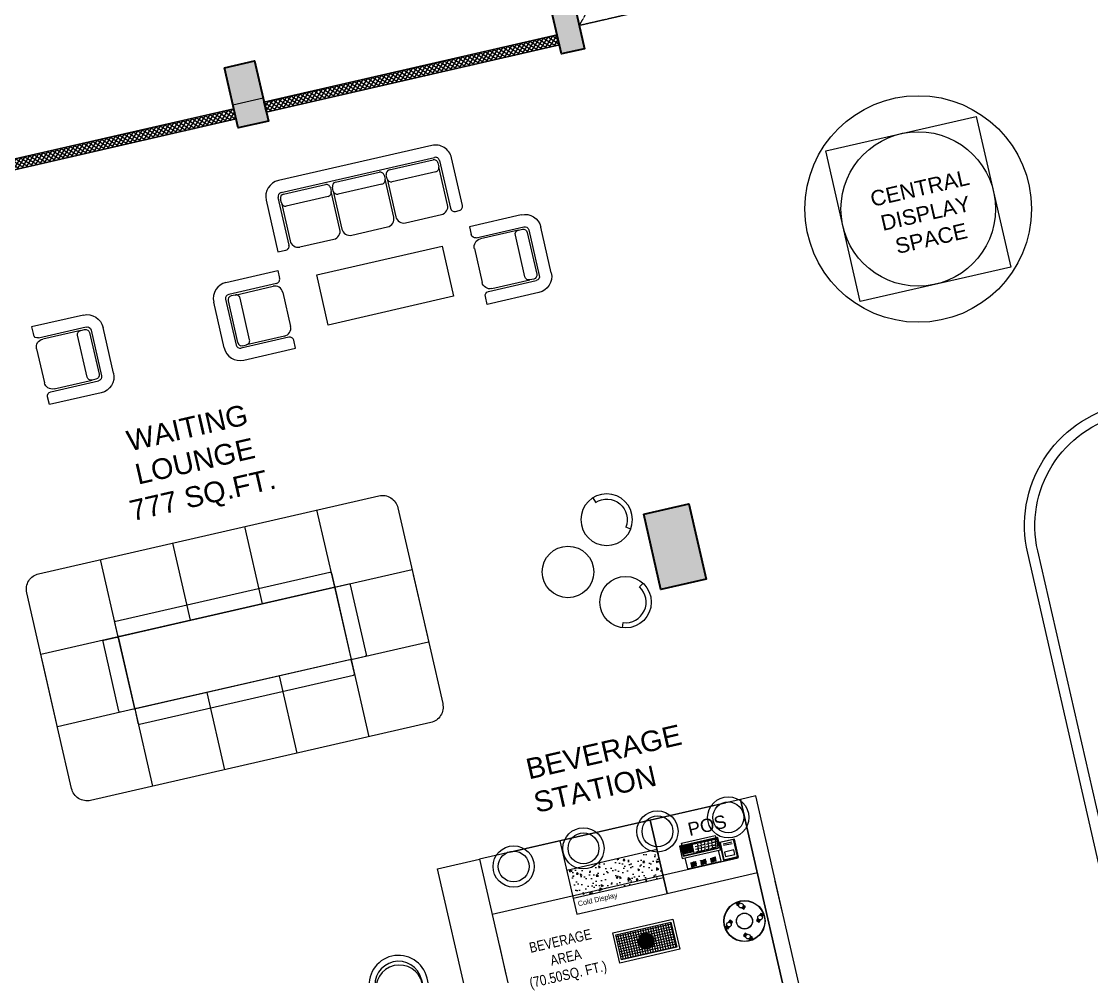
# Model space of a CAD drawing. Header units: millimetres. Extents: x 1667 to 847943, y 724 to 1832625.
# Drawn here: x 607300 to 617690, y 705294 to 714568 of the extents above; entities that cross this region are included whole.
import ezdxf

# ---------------------------------------------------------------- set-up
doc = ezdxf.new("R2010")
doc.units = ezdxf.units.MM
for name, pattern in [('ACAD_ISO02W100', [15, 12, -3]), ('ACAD_ISO03W100', [30, 12, -18]), ('CENTER', [2, 1.25, -0.25, 0.25, -0.25]), ('DASHED', [19.05, 12.7, -6.35])]:
    doc.linetypes.add(name, pattern=pattern)
for name, color, linetype, lineweight in [('04 - KITCHEN EQUIP ELECTRICAL', 4, 'Continuous', 0), ('2026-02-28_GF-SF BWP SET_MAIN BLOCK_SASANGIR RESORT$0$BRICK WALL_MOFA', 20, 'Continuous', 25), ('2026-02-28_GF-SF BWP SET_MAIN BLOCK_SASANGIR RESORT$0$CONCRETE_MOFA', 230, 'Continuous', 30), ('2026-02-28_GF-SF BWP SET_MAIN BLOCK_SASANGIR RESORT$0$HATCH SOLID_MOFA', 252, 'Continuous', 0), ('2026-02-28_GF-SF BWP SET_MAIN BLOCK_SASANGIR RESORT$0$HATCH_LIGHT_MOFA', 251, 'Continuous', 5), ('AREA', 84, 'Continuous', 15), ('DIMENSION_MOFA', 66, 'CENTER', 15), ('DOOR  MOFA', 7, 'Continuous', 5), ('DOOR FRAME_MOFA', 42, 'Continuous', 5), ('DOOR SWING_MOFA', 49, 'ACAD_ISO03W100', 5), ('FURNITURE_MOFA', 46, 'Continuous', 5), ('GH - KIT - PLAN', 32, 'Continuous', 0), ('GH - KIT EQUIP.', 2, 'Continuous', 9), ('HATCH SOLID_MOFA', 251, 'Continuous', 5), ('NEW BLOCK WORK', 126, 'Continuous', 30), ('NEW WALL', 242, 'Continuous', 0), ('OVERHEAD LINES_MOFA', 252, 'ACAD_ISO02W100', 5), ('STAIRS_MOFA', 1, 'Continuous', 13), ('text', 222, 'Continuous', 15), ('TEXT_DIM', 42, 'Continuous', 0), ('TEXT_MOFA', 6, 'Continuous', 18)]:
    doc.layers.add(name, color=color, linetype=linetype, lineweight=lineweight)
doc.layers.add('HATCH_LIGHT_MOFA', color=7, linetype='Continuous', lineweight=5, true_color=0x5b5b5b)
doc.layers.add('TREE 2_MOFA', color=7, linetype='Continuous', lineweight=9, true_color=0x66cc00)
doc.styles.add('1 in - 8 ft', font='arial.ttf', dxfattribs={"height": 8})
doc.styles.add('1-100', font='arial.ttf', dxfattribs={"height": 120})
doc.styles.add('arial', font='arial.ttf')
doc.styles.add('ARIALBOLD.8', font='arialbd.ttf', dxfattribs={"width": 0.8, "height": 2.5})
doc.styles.get("Standard").update_dxf_attribs({"font": 'arial.ttf'})
doc.dimstyles.new('DIM 1-100 1', dxfattribs={"dimtxt": 200, "dimasz": 100, "dimexe": 150, "dimexo": 50, "dimgap": 50, "dimtad": 1, "dimdec": 1, "dimrnd": 5, "dimzin": 0, "dimdsep": 46, "dimtxsty": 'arial', "dimblk": 'ARCHTICK', "dimcen": 100, "dimdle": 150, "dimclrd": 256, "dimclre": 256, "dimclrt": 256, "dimadec": 0, "dimazin": 0, "dimtfac": 1, "dimtdec": 1, "dimtix": 1, "dimtofl": 0, "dimtmove": 1, "dimatfit": 3, "dimldrblk": 'OPEN90', "dimfxl": 100, "dimtolj": 1, "dimtzin": 0, "dimlwd": -1, "dimlwe": -1, "dimarcsym": 0})
pattern_1 = [(45, (-2150, 7284.92), (-67.3519, 67.3519), []), (45, (-2105.1, 7284.92), (-67.3519, 67.3519), [])]

# ---------------------------------------------------------------- blocks, each defined once
blk = doc.blocks.new('POS')
at = {"layer": '04 - KITCHEN EQUIP ELECTRICAL', "color": 74, "lineweight": 13, "ltscale": 0.25}
for p, q in [((185837, 33200, 6), (185837, 33309, 6)), ((185837, 33309, 6), (186172, 33309, 6)), ((185880, 33297, 6), (185882, 33297, 6)), ((185880, 33297, 6), (185882, 33297, 6)), ((185880, 33291, 6), (185882, 33291, 6)), ((185880, 33291, 6), (185882, 33291, 6)), ((185880, 33286, 6), (185882, 33286, 6)), ((185880, 33286, 6), (185882, 33286, 6)), ((185880, 33281, 6), (185882, 33281, 6)), ((185880, 33281, 6), (185882, 33281, 6)), ((185880, 33275, 6), (185882, 33275, 6)), ((185880, 33275, 6), (185882, 33275, 6)), ((185880, 33270, 6), (185882, 33270, 6)), ((185880, 33270, 6), (185882, 33270, 6)), ((185880, 33264, 6), (185882, 33264, 6)), ((185880, 33264, 6), (185882, 33264, 6)), ((185880, 33259, 6), (185882, 33259, 6)), ((185880, 33259, 6), (185882, 33259, 6)), ((185882, 33297, 6), (185883, 33297, 6)), ((185882, 33297, 6), (185883, 33296, 6)), ((185882, 33291, 6), (185883, 33292, 6)), ((185882, 33291, 6), (185883, 33291, 6)), ((185882, 33286, 6), (185883, 33286, 6)), ((185882, 33286, 6), (185883, 33285, 6)), ((185882, 33281, 6), (185883, 33281, 6)), ((185882, 33281, 6), (185883, 33280, 6)), ((185882, 33275, 6), (185883, 33276, 6)), ((185882, 33275, 6), (185883, 33275, 6)), ((185882, 33270, 6), (185883, 33271, 6)), ((185882, 33270, 6), (185883, 33270, 6)), ((185882, 33264, 6), (185883, 33265, 6)), ((185882, 33264, 6), (185883, 33264, 6)), ((185882, 33259, 6), (185883, 33260, 6)), ((185882, 33259, 6), (185883, 33259, 6)), ((185883, 33297, 6), (185906, 33297, 6)), ((185883, 33296, 6), (185906, 33296, 6)), ((185883, 33292, 6), (185906, 33292, 6)), ((185883, 33291, 6), (185906, 33291, 6)), ((185883, 33286, 6), (185906, 33286, 6)), ((185883, 33285, 6), (185906, 33285, 6)), ((185883, 33281, 6), (185906, 33281, 6)), ((185883, 33280, 6), (185906, 33280, 6)), ((185883, 33276, 6), (185906, 33276, 6)), ((185883, 33275, 6), (185906, 33275, 6)), ((185883, 33271, 6), (185906, 33271, 6)), ((185883, 33270, 6), (185906, 33270, 6)), ((185883, 33265, 6), (185906, 33265, 6)), ((185883, 33264, 6), (185906, 33264, 6)), ((185883, 33260, 6), (185906, 33260, 6)), ((185883, 33259, 6), (185906, 33259, 6)), ((185929, 33297, 6), (185906, 33297, 6)), ((185929, 33296, 6), (185906, 33296, 6)), ((185929, 33292, 6), (185906, 33292, 6)), ((185929, 33291, 6), (185906, 33291, 6)), ((185929, 33286, 6), (185906, 33286, 6)), ((185929, 33285, 6), (185906, 33285, 6)), ((185929, 33281, 6), (185906, 33281, 6)), ((185929, 33280, 6), (185906, 33280, 6)), ((185929, 33276, 6), (185906, 33276, 6)), ((185929, 33275, 6), (185906, 33275, 6)), ((185929, 33271, 6), (185906, 33271, 6)), ((185929, 33270, 6), (185906, 33270, 6)), ((185929, 33265, 6), (185906, 33265, 6)), ((185929, 33264, 6), (185906, 33264, 6)), ((185929, 33260, 6), (185906, 33260, 6)), ((185929, 33259, 6), (185906, 33259, 6)), ((185931, 33297, 6), (185929, 33297, 6)), ((185931, 33297, 6), (185929, 33296, 6)), ((185931, 33291, 6), (185929, 33292, 6)), ((185931, 33291, 6), (185929, 33291, 6)), ((185931, 33286, 6), (185929, 33285, 6)), ((185931, 33286, 6), (185929, 33286, 6)), ((185931, 33281, 6), (185929, 33281, 6)), ((185931, 33281, 6), (185929, 33280, 6)), ((185931, 33275, 6), (185929, 33276, 6)), ((185931, 33275, 6), (185929, 33275, 6)), ((185931, 33270, 6), (185929, 33271, 6)), ((185931, 33270, 6), (185929, 33270, 6)), ((185931, 33264, 6), (185929, 33265, 6)), ((185931, 33264, 6), (185929, 33264, 6)), ((185931, 33259, 6), (185929, 33260, 6)), ((185931, 33259, 6), (185929, 33259, 6)), ((185933, 33297, 6), (185931, 33297, 6)), ((185933, 33297, 6), (185931, 33297, 6)), ((185933, 33291, 6), (185931, 33291, 6)), ((185933, 33291, 6), (185931, 33291, 6)), ((185933, 33286, 6), (185931, 33286, 6)), ((185933, 33286, 6), (185931, 33286, 6)), ((185933, 33281, 6), (185931, 33281, 6)), ((185933, 33281, 6), (185931, 33281, 6)), ((185933, 33275, 6), (185931, 33275, 6)), ((185933, 33275, 6), (185931, 33275, 6)), ((185933, 33270, 6), (185931, 33270, 6)), ((185933, 33270, 6), (185931, 33270, 6)), ((185933, 33264, 6), (185931, 33264, 6)), ((185933, 33264, 6), (185931, 33264, 6)), ((185933, 33259, 6), (185931, 33259, 6)), ((185933, 33259, 6), (185931, 33259, 6)), ((185978, 33297, 6), (185980, 33297, 6)), ((185978, 33297, 6), (185980, 33297, 6)), ((185978, 33291, 6), (185980, 33291, 6)), ((185978, 33291, 6), (185980, 33291, 6)), ((185978, 33286, 6), (185980, 33286, 6)), ((185978, 33286, 6), (185980, 33286, 6)), ((185978, 33281, 6), (185980, 33281, 6)), ((185978, 33281, 6), (185980, 33281, 6)), ((185978, 33275, 6), (185980, 33275, 6)), ((185978, 33275, 6), (185980, 33275, 6)), ((185978, 33270, 6), (185980, 33270, 6)), ((185978, 33270, 6), (185980, 33270, 6)), ((185978, 33264, 6), (185980, 33264, 6)), ((185978, 33264, 6), (185980, 33264, 6)), ((185978, 33259, 6), (185980, 33259, 6)), ((185978, 33259, 6), (185980, 33259, 6)), ((185980, 33297, 6), (185981, 33297, 6)), ((185980, 33297, 6), (185981, 33296, 6)), ((185980, 33291, 6), (185981, 33292, 6)), ((185980, 33291, 6), (185981, 33291, 6)), ((185980, 33286, 6), (185981, 33285, 6)), ((185980, 33286, 6), (185981, 33286, 6)), ((185980, 33281, 6), (185981, 33281, 6)), ((185980, 33281, 6), (185981, 33280, 6)), ((185980, 33275, 6), (185981, 33276, 6)), ((185980, 33275, 6), (185981, 33275, 6)), ((185980, 33270, 6), (185981, 33271, 6)), ((185980, 33270, 6), (185981, 33270, 6)), ((185980, 33264, 6), (185981, 33265, 6)), ((185980, 33264, 6), (185981, 33264, 6)), ((185980, 33259, 6), (185981, 33260, 6)), ((185980, 33259, 6), (185981, 33259, 6)), ((185981, 33297, 6), (186004, 33297, 6)), ((185981, 33296, 6), (186004, 33296, 6)), ((185981, 33292, 6), (186004, 33292, 6)), ((185981, 33291, 6), (186004, 33291, 6)), ((185981, 33286, 6), (186004, 33286, 6)), ((185981, 33285, 6), (186004, 33285, 6)), ((185981, 33281, 6), (186004, 33281, 6)), ((185981, 33280, 6), (186004, 33280, 6)), ((185981, 33276, 6), (186004, 33276, 6)), ((185981, 33275, 6), (186004, 33275, 6)), ((185981, 33271, 6), (186004, 33271, 6)), ((185981, 33270, 6), (186004, 33270, 6)), ((185981, 33265, 6), (186004, 33265, 6)), ((185981, 33264, 6), (186004, 33264, 6)), ((185981, 33260, 6), (186004, 33260, 6)), ((185981, 33259, 6), (186004, 33259, 6)), ((186027, 33297, 6), (186004, 33297, 6)), ((186027, 33296, 6), (186004, 33296, 6)), ((186027, 33292, 6), (186004, 33292, 6)), ((186027, 33291, 6), (186004, 33291, 6)), ((186027, 33286, 6), (186004, 33286, 6)), ((186027, 33285, 6), (186004, 33285, 6)), ((186027, 33281, 6), (186004, 33281, 6)), ((186027, 33280, 6), (186004, 33280, 6)), ((186027, 33276, 6), (186004, 33276, 6)), ((186027, 33275, 6), (186004, 33275, 6)), ((186027, 33271, 6), (186004, 33271, 6)), ((186027, 33270, 6), (186004, 33270, 6)), ((186027, 33265, 6), (186004, 33265, 6)), ((186027, 33264, 6), (186004, 33264, 6)), ((186027, 33260, 6), (186004, 33260, 6)), ((186027, 33259, 6), (186004, 33259, 6)), ((186029, 33297, 6), (186027, 33297, 6)), ((186029, 33297, 6), (186027, 33296, 6)), ((186029, 33291, 6), (186027, 33292, 6)), ((186029, 33291, 6), (186027, 33291, 6)), ((186029, 33286, 6), (186027, 33285, 6)), ((186029, 33286, 6), (186027, 33286, 6)), ((186029, 33281, 6), (186027, 33281, 6)), ((186029, 33281, 6), (186027, 33280, 6)), ((186029, 33275, 6), (186027, 33276, 6)), ((186029, 33275, 6), (186027, 33275, 6)), ((186029, 33270, 6), (186027, 33271, 6)), ((186029, 33270, 6), (186027, 33270, 6)), ((186029, 33264, 6), (186027, 33265, 6)), ((186029, 33264, 6), (186027, 33264, 6)), ((186029, 33259, 6), (186027, 33260, 6)), ((186029, 33259, 6), (186027, 33259, 6)), ((186031, 33297, 6), (186029, 33297, 6)), ((186031, 33297, 6), (186029, 33297, 6)), ((186031, 33291, 6), (186029, 33291, 6)), ((186031, 33291, 6), (186029, 33291, 6)), ((186031, 33286, 6), (186029, 33286, 6)), ((186031, 33286, 6), (186029, 33286, 6)), ((186031, 33281, 6), (186029, 33281, 6)), ((186031, 33281, 6), (186029, 33281, 6)), ((186031, 33275, 6), (186029, 33275, 6)), ((186031, 33275, 6), (186029, 33275, 6)), ((186031, 33270, 6), (186029, 33270, 6)), ((186031, 33270, 6), (186029, 33270, 6)), ((186031, 33264, 6), (186029, 33264, 6)), ((186031, 33264, 6), (186029, 33264, 6)), ((186031, 33259, 6), (186029, 33259, 6)), ((186031, 33259, 6), (186029, 33259, 6)), ((186076, 33297, 6), (186078, 33297, 6)), ((186076, 33297, 6), (186078, 33297, 6)), ((186076, 33291, 6), (186078, 33291, 6)), ((186076, 33291, 6), (186078, 33291, 6)), ((186076, 33286, 6), (186078, 33286, 6)), ((186076, 33286, 6), (186078, 33286, 6)), ((186076, 33281, 6), (186078, 33281, 6)), ((186076, 33281, 6), (186078, 33281, 6)), ((186076, 33275, 6), (186078, 33275, 6)), ((186076, 33275, 6), (186078, 33275, 6)), ((186076, 33270, 6), (186078, 33270, 6)), ((186076, 33270, 6), (186078, 33270, 6)), ((186076, 33264, 6), (186078, 33264, 6)), ((186076, 33264, 6), (186078, 33264, 6)), ((186076, 33259, 6), (186078, 33259, 6)), ((186076, 33259, 6), (186078, 33259, 6)), ((186078, 33297, 6), (186079, 33296, 6)), ((186078, 33297, 6), (186079, 33297, 6)), ((186078, 33291, 6), (186079, 33292, 6)), ((186078, 33291, 6), (186079, 33291, 6)), ((186078, 33286, 6), (186079, 33286, 6)), ((186078, 33286, 6), (186079, 33285, 6)), ((186078, 33281, 6), (186079, 33280, 6)), ((186078, 33281, 6), (186079, 33281, 6)), ((186078, 33275, 6), (186079, 33276, 6)), ((186078, 33275, 6), (186079, 33275, 6)), ((186078, 33270, 6), (186079, 33271, 6)), ((186078, 33270, 6), (186079, 33270, 6)), ((186078, 33264, 6), (186079, 33265, 6)), ((186078, 33264, 6), (186079, 33264, 6)), ((186078, 33259, 6), (186079, 33260, 6)), ((186078, 33259, 6), (186079, 33259, 6)), ((186079, 33297, 6), (186102, 33297, 6)), ((186079, 33296, 6), (186102, 33296, 6)), ((186079, 33292, 6), (186102, 33292, 6)), ((186079, 33291, 6), (186102, 33291, 6)), ((186079, 33286, 6), (186102, 33286, 6)), ((186079, 33285, 6), (186102, 33285, 6)), ((186079, 33281, 6), (186102, 33281, 6)), ((186079, 33280, 6), (186102, 33280, 6)), ((186079, 33276, 6), (186102, 33276, 6)), ((186079, 33275, 6), (186102, 33275, 6)), ((186079, 33271, 6), (186102, 33271, 6)), ((186079, 33270, 6), (186102, 33270, 6)), ((186079, 33265, 6), (186102, 33265, 6)), ((186079, 33264, 6), (186102, 33264, 6)), ((186079, 33260, 6), (186102, 33260, 6)), ((186079, 33259, 6), (186102, 33259, 6)), ((186126, 33297, 6), (186102, 33297, 6)), ((186126, 33296, 6), (186102, 33296, 6)), ((186126, 33292, 6), (186102, 33292, 6)), ((186126, 33291, 6), (186102, 33291, 6)), ((186126, 33286, 6), (186102, 33286, 6)), ((186126, 33285, 6), (186102, 33285, 6)), ((186126, 33281, 6), (186102, 33281, 6)), ((186126, 33280, 6), (186102, 33280, 6)), ((186126, 33276, 6), (186102, 33276, 6)), ((186126, 33275, 6), (186102, 33275, 6)), ((186126, 33271, 6), (186102, 33271, 6)), ((186126, 33270, 6), (186102, 33270, 6)), ((186126, 33265, 6), (186102, 33265, 6)), ((186126, 33264, 6), (186102, 33264, 6)), ((186126, 33260, 6), (186102, 33260, 6)), ((186126, 33259, 6), (186102, 33259, 6)), ((186127, 33297, 6), (186126, 33296, 6)), ((186127, 33297, 6), (186126, 33297, 6)), ((186127, 33291, 6), (186126, 33292, 6)), ((186127, 33291, 6), (186126, 33291, 6)), ((186127, 33286, 6), (186126, 33285, 6)), ((186127, 33286, 6), (186126, 33286, 6)), ((186127, 33281, 6), (186126, 33280, 6)), ((186127, 33281, 6), (186126, 33281, 6)), ((186127, 33275, 6), (186126, 33276, 6)), ((186127, 33275, 6), (186126, 33275, 6)), ((186127, 33270, 6), (186126, 33271, 6)), ((186127, 33270, 6), (186126, 33270, 6)), ((186127, 33264, 6), (186126, 33265, 6)), ((186127, 33264, 6), (186126, 33264, 6)), ((186127, 33259, 6), (186126, 33260, 6)), ((186127, 33259, 6), (186126, 33259, 6)), ((186129, 33297, 6), (186127, 33297, 6)), ((186129, 33297, 6), (186127, 33297, 6)), ((186129, 33291, 6), (186127, 33291, 6)), ((186129, 33291, 6), (186127, 33291, 6)), ((186129, 33286, 6), (186127, 33286, 6)), ((186129, 33286, 6), (186127, 33286, 6)), ((186129, 33281, 6), (186127, 33281, 6)), ((186129, 33281, 6), (186127, 33281, 6)), ((186129, 33275, 6), (186127, 33275, 6)), ((186129, 33275, 6), (186127, 33275, 6)), ((186129, 33270, 6), (186127, 33270, 6)), ((186129, 33270, 6), (186127, 33270, 6)), ((186129, 33264, 6), (186127, 33264, 6)), ((186129, 33264, 6), (186127, 33264, 6)), ((186129, 33259, 6), (186127, 33259, 6)), ((186129, 33259, 6), (186127, 33259, 6)), ((186172, 33309, 6), (186172, 33200, 6)), ((186197, 33309, 6), (186346, 33309, 6)), ((186197, 33128, 6), (186197, 33309, 6)), ((186203, 33301, 6), (186338, 33301, 6)), ((186203, 33131, 6), (186203, 33301, 6)), ((186224, 33274, 6), (186319, 33274, 6)), ((186224, 33230, 6), (186224, 33274, 6)), ((186319, 33274, 6), (186319, 33230, 6)), ((186338, 33301, 6), (186338, 33131, 6)), ((186346, 33309, 6), (186346, 33128, 6)), ((185811, 33200, 6), (186192, 33200, 6)), ((185811, 33077, 6), (185811, 33200, 6)), ((185819, 33083, 6), (185828, 33179, 6)), ((185823, 33086, 6), (185832, 33175, 6)), ((185828, 33179, 6), (186174, 33179, 6)), ((185830, 33147, 6), (185935, 33147, 6)), ((185831, 33158, 6), (185935, 33158, 6)), ((185832, 33175, 6), (186170, 33175, 6)), ((185837, 33086, 6), (185841, 33158, 6)), ((185849, 33087, 6), (185851, 33158, 6)), ((185861, 33087, 6), (185861, 33158, 6)), ((185874, 33087, 6), (185874, 33158, 6)), ((185889, 33087, 6), (185889, 33158, 6)), ((185902, 33087, 6), (185902, 33158, 6)), ((185913, 33087, 6), (185913, 33158, 6)), ((185923, 33087, 6), (185923, 33158, 6)), ((185935, 33175, 6), (185935, 33086, 6)), ((185953, 33166, 6), (185981, 33166, 6)), ((185981, 33166, 6), (185983, 33147, 6)), ((185986, 33166, 6), (186014, 33166, 6)), ((186014, 33166, 6), (186016, 33147, 6)), ((186021, 33166, 6), (186048, 33166, 6)), ((186048, 33166, 6), (186051, 33147, 6)), ((186056, 33166, 6), (186084, 33166, 6)), ((186084, 33166, 6), (186087, 33147, 6)), ((186092, 33166, 6), (186120, 33166, 6)), ((186120, 33166, 6), (186123, 33147, 6)), ((186156, 33166, 6), (186128, 33166, 6)), ((186128, 33166, 6), (186156, 33166, 6)), ((186156, 33166, 6), (186159, 33147, 6)), ((186179, 33086, 6), (186170, 33175, 6)), ((186183, 33083, 6), (186174, 33179, 6)), ((186192, 33200, 6), (186192, 33077, 6)), ((186319, 33230, 6), (186224, 33230, 6)), ((186231, 33164, 6), (186316, 33164, 6)), ((186231, 33149, 6), (186316, 33149, 6)), ((186192, 33077, 6), (185811, 33077, 6)), ((185819, 33083, 6), (186183, 33083, 6)), ((185935, 33086, 6), (185823, 33086, 6)), ((185823, 33086, 6), (186179, 33086, 6)), ((185825, 33097, 6), (185935, 33097, 6)), ((185826, 33107, 6), (185934, 33107, 6)), ((185827, 33117, 6), (185934, 33117, 6)), ((185828, 33127, 6), (185935, 33127, 6)), ((185829, 33136, 6), (185935, 33136, 6)), ((185837, 33077, 6), (185837, 33053, 6)), ((185837, 33053, 6), (186172, 33053, 6)), ((185984, 33142, 6), (185957, 33142, 6)), ((185960, 33114, 6), (185988, 33114, 6)), ((185984, 33142, 6), (185987, 33124, 6)), ((185988, 33114, 6), (185991, 33096, 6)), ((186018, 33142, 6), (185990, 33142, 6)), ((185994, 33114, 6), (186021, 33114, 6)), ((186018, 33142, 6), (186020, 33124, 6)), ((186021, 33114, 6), (186024, 33096, 6)), ((186052, 33142, 6), (186025, 33142, 6)), ((186028, 33114, 6), (186056, 33114, 6)), ((186052, 33142, 6), (186055, 33124, 6)), ((186056, 33114, 6), (186059, 33096, 6)), ((186088, 33142, 6), (186061, 33142, 6)), ((186064, 33114, 6), (186092, 33114, 6)), ((186088, 33142, 6), (186091, 33124, 6)), ((186092, 33114, 6), (186094, 33096, 6)), ((186124, 33142, 6), (186096, 33142, 6)), ((186100, 33114, 6), (186127, 33114, 6)), ((186124, 33142, 6), (186126, 33124, 6)), ((186127, 33114, 6), (186130, 33096, 6)), ((186133, 33142, 6), (186160, 33142, 6)), ((186160, 33142, 6), (186133, 33142, 6)), ((186163, 33114, 6), (186136, 33114, 6)), ((186136, 33114, 6), (186164, 33114, 6)), ((186160, 33142, 6), (186163, 33124, 6)), ((186164, 33114, 6), (186166, 33096, 6)), ((186172, 33053, 6), (186172, 33077, 6)), ((186346, 33128, 6), (186197, 33128, 6)), ((186338, 33131, 6), (186203, 33131, 6))]:
    blk.add_line(p, q, dxfattribs=at)
blk = doc.blocks.new('*U148')
at = {"layer": 'GH - KIT EQUIP.'}
for p, q in [((25, 53), (1, 30)), ((18, 39), (7, 29)), ((39, 18), (18, 39)), ((53, 25), (25, 53)), ((29, 7), (39, 18)), ((30, 1), (53, 25)), ((-30, -1), (-53, -25)), ((-25, -53), (-53, -25)), ((-29, -7), (-39, -18)), ((-18, -39), (-39, -18)), ((-25, -53), (-1, -30)), ((-18, -39), (-7, -29))]:
    blk.add_line(p, q, dxfattribs=at)
blk.add_circle((0, 0), 29.7, dxfattribs=at)
blk = doc.blocks.new('*U147')
at = {"color": 0, "linetype": 'ByBlock', "lineweight": -2}
for p, rotation in [((0, 203), 270), ((203, 0), 180), ((0, -203), 90)]:
    blk.add_blockref('*U148', p, dxfattribs=dict(at, rotation=rotation))
blk.add_blockref('*U148', (-203, 0), dxfattribs=at)
blk = doc.blocks.new('GT')
at = {"layer": 'GH - KIT - PLAN'}
for radius in [262, 258, 102, 100]:
    blk.add_circle((0, 0), radius, dxfattribs=at)
at = {"layer": 'GH - KIT - PLAN', "color": 177, "lineweight": 15, "true_color": 0x293189}
blk.add_blockref('*U147', (0, 0), dxfattribs=at)
blk = doc.blocks.new('central seating island')
at = {"layer": 'FURNITURE_MOFA'}
for p, q in [((1130064, -1540663), (1130064, -1539913)), ((1130764, -1540663), (1130764, -1539913)), ((1131464, -1540663), (1131464, -1539913)), ((1132164, -1540663), (1132164, -1539913)), ((1130064, -1540663), (1129314, -1540663)), ((1132164, -1540663), (1132914, -1540663)), ((1130064, -1541363), (1129314, -1541363)), ((1130064, -1541363), (1129314, -1541363)), ((1130064, -1541363), (1130064, -1542113)), ((1130764, -1541363), (1130764, -1542113)), ((1131464, -1541363), (1131464, -1542113)), ((1132164, -1541363), (1132914, -1541363)), ((1132164, -1541363), (1132164, -1542113)), ((1132164, -1541363), (1132914, -1541363))]:
    blk.add_line(p, q, dxfattribs=at)
for points in [[(1129314, -1541413), (1129314, -1540063, -0.414214), (1129464, -1539913), (1132214, -1539913)], [(1132214, -1539913), (1132764, -1539913, -0.414214), (1132914, -1540063), (1132914, -1541413)], [(1130014, -1542113), (1129464, -1542113, -0.414214), (1129314, -1541963), (1129314, -1541413)], [(1132914, -1541413), (1132914, -1541963, -0.414214), (1132764, -1542113), (1130014, -1542113)]]:
    blk.add_lwpolyline(points, format="xyb", dxfattribs=at)
for points in [[(1132152, -1540663), (1130076, -1540663, -0.414214), (1130064, -1540651), (1130064, -1540525, -0.414214), (1130076, -1540513), (1132152, -1540513, -0.414214), (1132164, -1540525), (1132164, -1540651, -0.414214)], [(1130064, -1540675), (1130064, -1541351, -0.414214), (1130052, -1541363), (1129926, -1541363, -0.414214), (1129914, -1541351), (1129914, -1540675, -0.414214), (1129926, -1540663), (1130052, -1540663, -0.414214)], [(1132164, -1540675), (1132164, -1541351, 0.414214), (1132176, -1541363), (1132302, -1541363, 0.414214), (1132314, -1541351), (1132314, -1540675, 0.414214), (1132302, -1540663), (1132176, -1540663, 0.414214)], [(1132152, -1541363), (1130076, -1541363, 0.414214), (1130064, -1541375), (1130064, -1541501, 0.414214), (1130076, -1541513), (1132152, -1541513, 0.414214), (1132164, -1541501), (1132164, -1541375, 0.414214)]]:
    blk.add_lwpolyline(points, format="xyb", close=True, dxfattribs=at)
for points in [[(1129314, -1541313), (1129314, -1540713)], [(1132914, -1540713), (1132914, -1541313)]]:
    blk.add_lwpolyline(points, dxfattribs=at)
blk.add_lwpolyline([(1130064, -1540663), (1132164, -1540663), (1132164, -1541363), (1130064, -1541363)], close=True, dxfattribs=at)
blk = doc.blocks.new('S1-flat-2')
at = {"layer": 'FURNITURE_MOFA'}
for p, q in [((-99, 387), (417, 387)), ((417, 387), (417, 308)), ((-258, -228), (-258, 228)), ((-139, 228), (-139, -228)), ((-119, 208), (-119, -208)), ((377, 268), (-99, 268)), ((-40, 248), (-79, 248)), ((-40, 248), (338, 248)), ((0, -208), (0, 208)), ((417, 169), (417, -169)), ((377, -268), (-99, -268)), ((-79, -248), (-40, -248)), ((338, -248), (-40, -248)), ((417, -387), (417, -308)), ((-99, -387), (417, -387))]:
    blk.add_line(p, q, dxfattribs=at)
for centre, radius, start, end in [((-99, 228), 159, 90, 180), ((-99, 228), 39.7, 90, 180), ((-79, 208), 39.7, 90, 180), ((-40, 208), 39.7, 0, 90), ((338, 169), 79.4, 0, 90), ((377, 308), 39.7, 270, 0), ((338, -169), 79.4, 270, 0), ((-99, -228), 159, 180, 270), ((-99, -228), 39.7, 180, 270), ((-79, -208), 39.7, 180, 270), ((-40, -208), 39.7, 270, 0), ((377, -308), 39.7, 0, 90)]:
    blk.add_arc(centre, radius, start, end, dxfattribs=at)
blk = doc.blocks.new('stoolseat')
at = {"layer": 'FURNITURE_MOFA'}
for points in [[(1131950, -1539286), (1131960, -1539335)], [(1132187, -1539699), (1132150, -1539666)]]:
    blk.add_lwpolyline(points, dxfattribs=at)
blk.add_circle((1132002, -1539531), 250, dxfattribs=at)
blk.add_arc((1132002, -1539531), 200, 317.6516, 102.076, dxfattribs=at)
blk = doc.blocks.new('_ArchTick')
at = {"color": 0, "linetype": 'ByBlock', "const_width": 0.15}
blk.add_lwpolyline([(-0.5, -0.5), (0.5, 0.5)], dxfattribs=at)
blk = doc.blocks.new('_Open90')
at = {"color": 0, "linetype": 'ByBlock', "lineweight": -2}
for p, q in [((-0.5, 0.5), (0, 0)), ((0, 0), (-1, 0)), ((0, 0), (-0.5, -0.5))]:
    blk.add_line(p, q, dxfattribs=at)
blk = doc.blocks.new('blah blah blah1-flat-1')
at = {"layer": 'DOOR  MOFA'}
for points in [[(-1593, 20), (-1593, -730), (-1546, -730), (-1546, 20)], [(-27, 20), (-27, -730), (-74, -730), (-74, 20)]]:
    blk.add_lwpolyline(points, close=True, dxfattribs=at)
at = {"layer": 'DOOR FRAME_MOFA'}
for p, q in [((-1635, -20), (-1635, 130)), ((15, -20), (15, 130))]:
    blk.add_line(p, q, dxfattribs=at)
at = {"layer": 'DOOR FRAME_MOFA', "ltscale": 5}
for points in [[(-1605, 20), (-1593, 20), (-1593, 130), (-1635, 130)], [(15, -20), (-15, -20), (-15, 20), (-27, 20), (-27, 130), (15, 130)], [(-1635, -20), (-1605, -20), (-1605, 20)]]:
    blk.add_lwpolyline(points, dxfattribs=at)
at = {"layer": 'DOOR SWING_MOFA', "linetype": 'ACAD_ISO03W100', "ltscale": 5}
for centre, start, end in [((-1623, 82), 275.3904, 355.6632), ((3, 82), 184.3368, 264.6096)]:
    blk.add_arc(centre, 815, start, end, dxfattribs=at)
blk = doc.blocks.new('A$C35c587a2')
at = {"layer": 'FURNITURE_MOFA'}
for p, q in [((377, 397), (-1151, 397)), ((-1310, 238), (-1310, -278)), ((-1191, -238), (-1191, 238)), ((-1171, 179), (-1171, 218)), ((-1151, 278), (377, 278)), ((-1132, 258), (-715, 258)), ((-675, 218), (-675, 179)), ((-655, 179), (-655, 218)), ((-615, 258), (-179, 258)), ((-139, 218), (-139, 179)), ((-119, 179), (-119, 218)), ((-79, 258), (357, 258)), ((397, 218), (397, 179)), ((417, 238), (417, -238)), ((536, -238), (536, 238)), ((-1171, 179), (-1171, -199)), ((-715, 139), (-1132, 139)), ((-675, -199), (-675, 179)), ((-655, 179), (-655, -199)), ((-179, 139), (-615, 139)), ((-139, -199), (-139, 179)), ((-119, 179), (-119, -199)), ((357, 139), (-79, 139)), ((397, -199), (397, 179)), ((-1310, -278), (-1231, -278)), ((-1092, -278), (-754, -278)), ((-576, -278), (-218, -278)), ((-40, -278), (318, -278)), ((457, -278), (496, -278))]:
    blk.add_line(p, q, dxfattribs=at)
for centre, radius, start, end in [((-1151, 238), 159, 90, 180), ((377, 238), 159, 0, 90), ((-1151, 238), 39.7, 90, 180), ((-1132, 218), 39.7, 90, 180), ((-715, 218), 39.7, 0, 90), ((-615, 218), 39.7, 90, 180), ((-179, 218), 39.7, 360, 90), ((-79, 218), 39.7, 90, 180), ((357, 218), 39.7, 360, 90), ((377, 238), 39.7, 0, 90), ((-1132, 179), 39.7, 180, 270), ((-715, 179), 39.7, 270, 0), ((-615, 179), 39.7, 180, 270), ((-179, 179), 39.7, 270, 360), ((-79, 179), 39.7, 180, 270), ((357, 179), 39.7, 270, 360), ((-1092, -199), 79.4, 180, 270), ((-754, -199), 79.4, 270, 360), ((-576, -199), 79.4, 180, 270), ((-218, -199), 79.4, 270, 360), ((-40, -199), 79.4, 180, 270), ((318, -199), 79.4, 270, 360), ((-1231, -238), 39.7, 270, 0), ((457, -238), 39.7, 180, 270), ((496, -238), 39.7, 270, 0)]:
    blk.add_arc(centre, radius, start, end, dxfattribs=at)
blk = doc.blocks.new('GR600')
at = {"layer": 'GH - KIT EQUIP.', "true_color": 0x262627}
h = blk.add_hatch(dxfattribs=at)
h.set_pattern_fill('ANSI37', color=250, scale=200, angle=45)
h.set_pattern_definition([(90, (269578.89, 3638601.525), (-25, -5e-15), []), (180, (269578.89, 3638601.525), (5e-15, -25), [])])
h.paths.add_polyline_path([(505119, 156615), (505119, 156365), (505668, 156365), (505668, 156615)])
h.paths.add_polyline_path([(505468, 156490, 1), (505318, 156490, 1)], flags=16)
h.paths.add_polyline_path([(505458, 156490, 1), (505328, 156490, 1)], flags=0)
h = blk.add_hatch(dxfattribs=at)
h.set_pattern_fill('HEX', color=250, scale=25, angle=45)
h.set_pattern_definition([(45, (270639.0354, 3638601.525), (-3.827327723, 3.827327723), [3.125, -6.25]), (165, (270639.0354, 3638601.525), (-1.400899175, -5.228226898), [3.125, -6.25]), (105, (270641.245, 3638603.735), (-5.228226898, -1.400899175), [3.125, -6.25])])
h.paths.add_polyline_path([(505458, 156490, 1), (505328, 156490, 1)])
at = {"layer": 'GH - KIT EQUIP.'}
blk.add_lwpolyline([(505693, 156340), (505094, 156340), (505094, 156640), (505693, 156640), (505693, 156340)], dxfattribs=at)
blk.add_lwpolyline([(505668, 156615), (505668, 156365), (505119, 156365), (505119, 156615)], close=True, dxfattribs=at)
for radius in [75, 65]:
    blk.add_circle((505393, 156490), radius, dxfattribs=at)
blk = doc.blocks.new('FURNITURE BOH')
at = {"layer": 'GH - KIT EQUIP.'}
h = blk.add_hatch(dxfattribs=at)
h.set_pattern_fill('AR-CONC', color=256, angle=90)
h.set_pattern_definition([(320, (274472.9, 105148.55), (-15.939086, -182.18467), [19.05, -209.55]), (265, (274472.9, 105148.55), (191.05685, 35.24342), [15.24, -167.64058]), (10.451445, (274471.57, 105133.37), (175.11775, -146.94125), [16.19001, -178.09024]), (316.1842, (274523.7, 105148.55), (-42.04233, -271.07904), [28.575, -314.325]), (6.63556, (274520.2, 105125.96), (247.42612, -237.40413), [24.28502, -267.1356]), (261.18415, (274523.7, 105148.55), (247.42612, -237.40413), [22.85997, -251.45973]), (291, (274511, 105123.15), (-102.2652, -151.61439), [19.05, -209.55]), (236, (274511, 105123.15), (184.18797, -61.80203), [15.24, -167.64]), (341.451445, (274502.47, 105110.51), (81.92277, -213.41642), [16.19001, -178.08994]), (307.5, (274472.894, 105148.55), (84.555039, -3.088603), [0, -165.608, 0, -170.18, 0, -168.275]), (277.5, (274472.89, 105148.55), (100.180575, -66.819663), [0, -97.028, 0, -161.798, 0, -64.135]), (237.5, (274472.894, 105205.19), (-5.728744, -135.590595), [0, -63.5, 0, -198.12, 0, -262.89]), (227.5, (274472.89, 105230.59), (25.42649, -148.12918), [0, -82.55, 0, -131.572, 0, -186.69])])
h.paths.add_polyline_path([(-56820, 3251.8), (-55920, 3251.8), (-55920, 2971.8), (-56820, 2971.8)])
at = {"layer": 'AREA'}
blk.add_lwpolyline([(-57620, 1010), (-55020, 1010), (-55020, 3546.8), (-57620, 3546.8)], close=True, dxfattribs=at)
at = {"layer": 'GH - KIT - PLAN', "lineweight": 15}
for p, q in [((-55920, 3251.8), (-56820, 3251.8)), ((-55920, 3251.8), (-56820, 3251.8)), ((-55920, 2971.8), (-56820, 2971.8))]:
    blk.add_line(p, q, dxfattribs=at)
at = {"layer": 'GH - KIT EQUIP.'}
for points in [[(-55920, 3546.8), (-56820, 3546.8), (-56820, 2816.8), (-55920, 2816.8)], [(-55020, 3546.8), (-55920, 3546.8), (-55920, 2816.8), (-55020, 2816.8)]]:
    blk.add_lwpolyline(points, close=True, dxfattribs=at)
at = {"layer": 'GH - KIT - PLAN', "color": 244, "lineweight": 15, "true_color": 0x991b1e, "xscale": -1, "rotation": 180}
blk.add_blockref('POS', (-241511.7, 36312.7, -31.3), dxfattribs=at)
at = {"layer": 'GH - KIT - PLAN', "color": 177, "lineweight": 15, "true_color": 0x293189, "xscale": 0.7623, "yscale": 0.7623, "zscale": 0.7623, "rotation": 180}
blk.add_blockref('GT', (-55247.4, 2386.4, 199828), dxfattribs=at)
at = {"layer": 'GH - KIT EQUIP.', "lineweight": 15, "rotation": 359.9999999999999}
blk.add_blockref('GR600', (-561613.5, -154080.2), dxfattribs=at)
at = {"layer": 'GH - KIT - PLAN', "lineweight": 15, "insert": (-56394.5, 2935.6), "char_height": 50, "width": 408.277, "attachment_point": 3}
blk.add_mtext('\\pxi0.298616;{\\fArial|b0|i0|c0|p34;Cold Display}', dxfattribs=at)
at = {"layer": 'text', "insert": (-57538.9, 2648), "char_height": 100, "width": 1011.959, "attachment_point": 1, "style": 'ARIALBOLD.8'}
blk.add_mtext('\\pxqc;{\\fArial|b0|i0|c0|p34;BEVERAGE\\P AREA\\P\\W1;\\fArial Narrow|b0|i0|c0|p34;\\C0;(70.50SQ. FT.)}', dxfattribs=at)
at = {"layer": 'TEXT_DIM', "insert": (-55220.9, 3438.1), "char_height": 128.4, "width": 344.939, "attachment_point": 3, "style": '1 in - 8 ft'}
blk.add_mtext('\\pxqc;POS', dxfattribs=at)
blk = doc.blocks.new('chair')
at = {"layer": 'FURNITURE_MOFA'}
for p, q in [((1057905, -962965), (1058133, -962965)), ((1057905, -963022), (1057905, -962965)), ((1057905, -963022), (1057905, -962965)), ((1058133, -963022), (1057905, -963022)), ((1057924, -963478), (1057924, -963022)), ((1058133, -963478), (1057905, -963478)), ((1057905, -963478), (1057905, -963535)), ((1057905, -963478), (1057905, -963535)), ((1057905, -963535), (1058133, -963535))]:
    blk.add_line(p, q, dxfattribs=at)
for centre, radius in [((1058133, -963250), 285), ((1058095, -963250), 228), ((1058133, -963250), 228)]:
    blk.add_arc(centre, radius, 270, 90, dxfattribs=at)
blk = doc.blocks.new('2026-02-28_GF-SF BWP SET_MAIN BLOCK_SASANGIR RESORT$0$zw$2C75-flat-1')
at = {"layer": '2026-02-28_GF-SF BWP SET_MAIN BLOCK_SASANGIR RESORT$0$HATCH_LIGHT_MOFA'}
h = blk.add_hatch(color=256, dxfattribs=at)
h.dxf.hatch_style = 1
h.paths.add_polyline_path([(-143916, -8430), (-143916, -9700), (-144146, -9700), (-144146, -8200), (-142646, -8200), (-142646, -8430)])
h.paths.add_polyline_path([(-123816, -25320), (-123586, -25320), (-123586, -28545), (-123816, -28545)])
h.paths.add_polyline_path([(-132186, -25320), (-131956, -25320), (-131956, -28545), (-132186, -28545)])
h.paths.add_polyline_path([(-88256, -8200), (-88026, -8200), (-88026, -10660), (-88256, -10660)])
h.paths.add_polyline_path([(-106256, -14590), (-105806, -14590), (-105806, -15340), (-106256, -15340)])
h.paths.add_polyline_path([(-106256, -8200), (-105806, -8200), (-105806, -8950), (-106256, -8950)])
h.paths.add_polyline_path([(-119483, -8200), (-119033, -8200), (-119033, -8950), (-119483, -8950)])
h.paths.add_polyline_path([(-106256, -25810), (-106256, -26560), (-105806, -26560), (-105806, -25810)])
h.paths.add_polyline_path([(-96696, -8200), (-97146, -8200), (-97146, -8950), (-96696, -8950)])
h.paths.add_polyline_path([(-96696, -26560), (-97146, -26560), (-97146, -25810), (-96696, -25810)])
h.paths.add_polyline_path([(-129886, -8200), (-129436, -8200), (-129436, -8950), (-129886, -8950)])
h.paths.add_polyline_path([(-139106, -15020), (-138656, -15020), (-138656, -15770), (-139106, -15770)])
h.paths.add_polyline_path([(-123816, -8200), (-123366, -8200), (-123366, -8950), (-123816, -8950)])
h.paths.add_polyline_path([(-114926, -8200), (-114476, -8200), (-114476, -8950), (-114926, -8950)])
h.paths.add_polyline_path([(-138886, -8200), (-138436, -8200), (-138436, -8950), (-138886, -8950)])
h.paths.add_polyline_path([(-114476, -26560), (-114926, -26560), (-114926, -25810), (-114476, -25810)])
h.paths.add_polyline_path([(-129886, -19875), (-129436, -19875), (-129436, -20625), (-129886, -20625)])
h.paths.add_polyline_path([(-138886, -27795), (-138436, -27795), (-138436, -28545), (-138886, -28545)])
h.paths.add_polyline_path([(-123816, -19875), (-123366, -19875), (-123366, -20625), (-123816, -20625)])
h.paths.add_polyline_path([(-139106, -19575), (-138656, -19575), (-138656, -20325), (-139106, -20325)])
h.paths.add_polyline_path([(-114926, -19875), (-114476, -19875), (-114476, -20625), (-114926, -20625)])
h.paths.add_polyline_path([(-106256, -19875), (-105806, -19875), (-105806, -20625), (-106256, -20625)])
h.paths.add_polyline_path([(-97146, -14590), (-96696, -14590), (-96696, -15340), (-97146, -15340)])
h.paths.add_polyline_path([(-114926, -14590), (-114476, -14590), (-114476, -15340), (-114926, -15340)])
h.paths.add_polyline_path([(-97146, -19875), (-96696, -19875), (-96696, -20625), (-97146, -20625)])
h.paths.add_polyline_path([(-88256, -14590), (-87881, -14590), (-87881, -15340), (-88256, -15340)])
h.paths.add_polyline_path([(-88256, -25810), (-87881, -25810), (-87881, -26560), (-88256, -26560)])
h.paths.add_polyline_path([(-88256, -19875), (-87881, -19875), (-87881, -20625), (-88256, -20625)])
h.paths.add_polyline_path([(-132886, -8200), (-132586, -8200), (-132586, -8950), (-132886, -8950)])
h.paths.add_polyline_path([(-135436, -8200), (-135136, -8200), (-135136, -8950), (-135436, -8950)])
h.paths.add_polyline_path([(-139256, -13565), (-138656, -13565), (-138656, -13865), (-139256, -13865)])
h.paths.add_polyline_path([(-85856, -9910), (-85626, -9910), (-85626, -10660), (-85856, -10660)])
h.paths.add_polyline_path([(-85856, -8200), (-85626, -8200), (-85626, -8950), (-85856, -8950)])
h.paths.add_polyline_path([(-83456, -23102), (-83226, -23102), (-83226, -23702), (-83456, -23702)])
h.paths.add_polyline_path([(-83456, -8200), (-83226, -8200), (-83226, -8800), (-83456, -8800)])
h.paths.add_polyline_path([(-83456, -25960), (-83226, -25960), (-83226, -26560), (-83456, -26560)])
h.paths.add_polyline_path([(-83456, -19875), (-83226, -19875), (-83226, -20475), (-83456, -20475)])
h.paths.add_polyline_path([(-130036, -30530), (-129436, -30530), (-129436, -30760), (-130036, -30760)])
h.paths.add_polyline_path([(-124186, -30530), (-123586, -30530), (-123586, -30760), (-124186, -30760)])
h.paths.add_polyline_path([(-132186, -30530), (-131586, -30530), (-131586, -30760), (-132186, -30760)])
h.paths.add_polyline_path([(-138886, -23690), (-138656, -23690), (-138656, -24290), (-138886, -24290)])
h.paths.add_polyline_path([(-83456, -10060), (-83226, -10060), (-83226, -10660), (-83456, -10660)])
h.paths.add_polyline_path([(-129666, -27945), (-129436, -27945), (-129436, -28545), (-129666, -28545)])
h.paths.add_polyline_path([(-126336, -30530), (-125736, -30530), (-125736, -30760), (-126336, -30760)])
h.paths.add_polyline_path([(-83456, -14740), (-83226, -14740), (-83226, -15340), (-83456, -15340)])
h.paths.add_polyline_path([(-88256, -23102), (-88026, -23102), (-88026, -23702), (-88256, -23702)])
h.paths.add_polyline_path([(-142416, -13565), (-142186, -13565), (-142186, -14165), (-142416, -14165)])
h.paths.add_polyline_path([(-142416, -15170), (-142186, -15170), (-142186, -15770), (-142416, -15770)])
h.paths.add_polyline_path([(-126336, -27945), (-125736, -27945), (-125736, -28175), (-126336, -28175)])
h.paths.add_polyline_path([(-144147, -13565), (-143916, -13565), (-143916, -14015), (-144147, -14015)])
h.paths.add_polyline_path([(-144146, -15320), (-143916, -15320), (-143916, -15770), (-144146, -15770)])
h.paths.add_polyline_path([(-135136, -14740), (-135436, -14740), (-135436, -15340), (-135136, -15340)])
h.paths.add_polyline_path([(-132886, -14740), (-132586, -14740), (-132586, -15340), (-132886, -15340)])
h.paths.add_polyline_path([(-123816, -15340), (-123586, -15340), (-123586, -14590), (-123816, -14590)])
h.paths.add_polyline_path([(-129667, -14590), (-129436, -14590), (-129436, -15340), (-129667, -15340)])
at = {"layer": '2026-02-28_GF-SF BWP SET_MAIN BLOCK_SASANGIR RESORT$0$CONCRETE_MOFA'}
for points in [[(-129667, -14590), (-129436, -14590), (-129436, -15340), (-129667, -15340)], [(-132886, -14740), (-132586, -14740), (-132586, -15340), (-132886, -15340)], [(-129886, -19875), (-129436, -19875), (-129436, -20625), (-129886, -20625)]]:
    blk.add_lwpolyline(points, close=True, dxfattribs=at)
blk = doc.blocks.new('A$C3e892238')
at = {"layer": 'HATCH SOLID_MOFA', "transparency": 33554687}
h = blk.add_hatch(dxfattribs=at)
h.set_pattern_fill('ANSI32', color=256, scale=10)
h.set_pattern_definition(pattern_1)
edge = h.paths.add_edge_path()
edge.add_line((1730, 1800), (1730, 8670))
edge.add_line((1730, 8670), (-530, 8670))
edge.add_arc((-530, 7240), 1430, 90, 179.9998)
edge.add_line((-1960, 7240), (-1960, 2100))
edge.add_line((-1960, 2100), (-1730, 2100))
edge.add_line((-1730, 2100), (-1730, 7240))
edge.add_arc((-530, 7240), 1200, 90, 180.0127, ccw=False)
edge.add_line((-530, 8440), (1500, 8440))
edge.add_line((1500, 8440), (1500, 1800))
edge.add_arc((300, 1800), 1200, -90, 0, ccw=False)
edge.add_line((300, 600), (0, 600))
edge.add_line((0, 600), (0, 370))
edge.add_line((0, 370), (300, 370))
edge.add_arc((300, 1800), 1430, 270, 360.0001)
h.paths.add_polyline_path([(-1960, 2200), (-2650, 2200), (-2650, 3125), (-1960, 3125), (-1960, 3225), (-2750, 3225), (-2750, 2100), (-1960, 2100)])
h = blk.add_hatch(dxfattribs=at)
h.set_pattern_fill('ANSI32', color=256, scale=10)
h.set_pattern_definition(pattern_1)
h.paths.add_polyline_path([(-230, 370), (-2150, 370), (-2150, 600), (-230, 600)])
at = {"layer": 'FURNITURE_MOFA'}
blk.add_lwpolyline([(-1722, 7704), (-1730, 7704)], dxfattribs=at)
at = {"layer": 'HATCH_LIGHT_MOFA'}
blk.add_lwpolyline([(1, 4664), (-931, 4850), (-902, 4997), (-1039, 4722), (-1009, 4869), (-1961, 5056)], dxfattribs=at)
at = {"layer": 'NEW BLOCK WORK'}
for p, q in [((-230, 2100), (0, 600)), ((-230, 600), (0, 2100))]:
    blk.add_line(p, q, dxfattribs=at)
blk.add_lwpolyline([(0, 600), (-230, 600), (-230, 2100), (0, 2100)], close=True, dxfattribs=at)
at = {"layer": 'STAIRS_MOFA', "linetype": 'DASHED', "ltscale": 0.5}
for p, q in [((1500, 5785), (0, 5785)), ((1500, 5485), (0, 5485)), ((-1730, 5310), (-230, 5310)), ((1500, 5185), (0, 5185)), ((-1730, 5010), (-230, 5010)), ((1500, 4885), (0, 4885)), ((1500, 4585), (0, 4585)), ((1500, 4285), (0, 4285)), ((1500, 3985), (0, 3985)), ((1500, 3685), (0, 3685)), ((1500, 3385), (0, 3385)), ((1500, 3085), (0, 3085)), ((1500, 2785), (0, 2785))]:
    blk.add_line(p, q, dxfattribs=at)
at = {"layer": 'STAIRS_MOFA'}
for p, q in [((-1730, 4710), (-230, 4710)), ((-1730, 4410), (-230, 4410)), ((-1730, 4110), (-230, 4110)), ((-1730, 3810), (-230, 3810)), ((-1730, 3510), (-230, 3510)), ((-1730, 3210), (-230, 3210)), ((-1730, 2910), (-230, 2910)), ((-1730, 2610), (-230, 2610)), ((-230, 2610), (-230, 2610)), ((-1730, 2310), (-230, 2310)), ((1730, 2100), (1730, 2100))]:
    blk.add_line(p, q, dxfattribs=at)
at = {"layer": 'STAIRS_MOFA', "linetype": 'DASHED', "ltscale": 200}
for points in [[(-230, 3225), (-230, 5785), (0, 5785), (0, 3225)], [(-180, 3225), (-180, 5735), (-50, 5735), (-50, 3225)]]:
    blk.add_lwpolyline(points, dxfattribs=at)
at = {"layer": 'TREE 2_MOFA'}
for points in [[(-1960, 7240), (-1960, 3225), (-2750, 3225), (-2750, 7470, -0.414214), (-1550, 8670), (-530, 8670, 0.414213)], [(-2060, 7240), (-2060, 3325), (-2650, 3325), (-2650, 7470, -0.414214), (-1550, 8570), (-1286, 8570, 0.269704), (-2060, 7240, 0.000001)]]:
    blk.add_lwpolyline(points, format="xyb", close=True, dxfattribs=at)
at = {"layer": 'DIMENSION_MOFA', "xscale": -0.909090909090893, "yscale": 0.909090909090893, "zscale": 0.909090909090893, "rotation": 270.000191622518}
blk.add_blockref('blah blah blah1-flat-1', (-1942, 2086), dxfattribs=at)
at = {"layer": 'TEXT_MOFA', "char_height": 200, "attachment_point": 3, "rotation": 0, "style": '1-100'}
for s, width, insert in [('\\pxqc;FIRE STAIRCASE', 5188.23, (2505, 6498)), ('UP', 404.63, (-715, 2277))]:
    blk.add_mtext_dynamic_manual_height_columns(s, width=width, gutter_width=750, heights=[0], dxfattribs=dict(at, insert=insert))
at = {"layer": 'HATCH_LIGHT_MOFA'}
for points, override in [([(-980, 5010), (-980, 7690), (750, 7690), (750, 2785)], {"dimasz": 300}), ([(-980, 4710), (-980, 2310)], {"dimasz": 300, "dimldrblk": 'Open90'})]:
    blk.add_leader(points, dimstyle='DIM 1-100 1', override=override, dxfattribs=at)
blk = doc.blocks.new('ff')
at = {"layer": '2026-02-28_GF-SF BWP SET_MAIN BLOCK_SASANGIR RESORT$0$HATCH SOLID_MOFA'}
h = blk.add_hatch(dxfattribs=at)
h.set_pattern_fill('ANSI37', color=256, scale=10, angle=360)
h.set_pattern_definition([(45, (141873.276, -3193.148), (-22.45064, 22.45064), []), (135, (141873.276, -3193.148), (-22.45064, -22.45064), [])])
h.paths.add_polyline_path([(14479.926, -6950), (11560, -6950), (11560, -7050), (14479.926, -7050)])
h.paths.add_polyline_path([(5790.074, -6950), (8710, -6950), (8710, -7050), (5790.074, -7050)])
h.paths.add_polyline_path([(11260, -6950), (9010, -6950), (9010, -7050), (11260, -7050)])
h.paths.add_polyline_path([(5790.074, -7140), (5490, -7140), (5490, -6910), (5790.074, -6910)])
at = {"layer": 'GH - KIT - PLAN', "lineweight": 15, "true_color": 0x6b6b6b}
h = blk.add_hatch(dxfattribs=at)
h.set_pattern_fill('AR-SAND', color=251, scale=5, style=0)
h.set_pattern_definition([(37.5, (-1217837.9, 1729205.56), (-8.000156, 244.706619), [0, -193.04, 0, -215.9, 0, -206.375]), (7.5, (-1217837.9, 1729205.56), (224.76164, 358.41255), [0, -104.14, 0, -173.99, 0, -66.675]), (327.5, (-1217994.1, 1729205.56), (395.496185, 0.718592), [0, -63.5, 0, -228.6, 0, -298.45]), (317.5, (-1217994.1, 1729205.56), (381.778226, 111.46466), [0, -31.75, 0, -149.86, 0, -171.45])])
h.paths.add_polyline_path([(12759.999, -14878.183), (13659.999, -14878.183), (13659.999, -15158.183), (12759.999, -15158.183)])
at = {"layer": '2026-02-28_GF-SF BWP SET_MAIN BLOCK_SASANGIR RESORT$0$BRICK WALL_MOFA'}
for points in [[(11260, -6950), (9010, -6950), (9010, -7050), (11260, -7050)], [(14479.926, -6950), (11560, -6950), (11560, -7050), (14479.926, -7050)]]:
    blk.add_lwpolyline(points, close=True, dxfattribs=at)
at = {"layer": 'AREA'}
blk.add_lwpolyline([(11959.999, -17120), (14559.999, -17120), (14559.999, -14583.183), (11959.999, -14583.183)], close=True, dxfattribs=at)
at = {"layer": 'FURNITURE_MOFA'}
blk.add_line((11542.024, -18255.842), (11542.024, -14583.183), dxfattribs=at)
for points in [[(11559.999, -6540), (11259.999, -6540), (11259.999, -6910), (11559.999, -6910)], [(11685.306, -8699.947), (12933.881, -8699.947), (12933.881, -9199.947), (11685.306, -9199.947)], [(16769.998, -8630), (18269.998, -8630), (18269.998, -10130), (16769.998, -10130)]]:
    blk.add_lwpolyline(points, close=True, dxfattribs=at)
for points in [[(11542.024, -14583.183), (11959.999, -14583.183)], [(12259.999, -14583.183), (14409.999, -14583.183)], [(11959.999, -15131.997), (14409.999, -15131.997)], [(11959.999, -15431.997), (11959.999, -15731.997)], [(14709.999, -15731.997), (14709.999, -15431.997)]]:
    blk.add_lwpolyline(points, dxfattribs=at)
for centre, radius in [((17519.998, -9380), 1100), ((17519.998, -9380), 750), ((13419.001, -12056.5), 250), ((12266.302, -14726.856), 200), ((12966.544, -14706.373), 200), ((13703.455, -14706.373), 200), ((14403.696, -14726.856), 200), ((12266.302, -14726.856), 150), ((12966.544, -14706.373), 150), ((13703.455, -14706.373), 150), ((14403.696, -14726.856), 150)]:
    blk.add_circle(centre, radius, dxfattribs=at)
at = {"layer": 'GH - KIT - PLAN', "lineweight": 15}
for p, q in [((13659.999, -14878.183), (12759.999, -14878.183)), ((13659.999, -15158.183), (12759.999, -15158.183))]:
    blk.add_line(p, q, dxfattribs=at)
at = {"layer": 'NEW WALL'}
blk.add_lwpolyline([(14559.999, -17120), (14709.999, -17120), (14709.999, -14583.183), (14559.999, -14583.183)], close=True, dxfattribs=at)
at = {"layer": 'OVERHEAD LINES_MOFA', "ltscale": 0.05}
blk.add_line((14709.999, -6910), (20329.999, -750), dxfattribs=at)
at = {"layer": 'OVERHEAD LINES_MOFA', "ltscale": 0.05, "flags": 128}
blk.add_lwpolyline([(20329.999, -750), (20329.999, -6910), (14709.999, -6910), (14709.999, -750)], close=True, dxfattribs=at)
at = {"color": 1, "rotation": 360}
blk.add_blockref('FURNITURE BOH', (69580.092, -18129.993), dxfattribs=at)
at = {"rotation": 360}
blk.add_blockref('A$C35c587a2', (12677.998, -8122.006), dxfattribs=at)
at = {"layer": '2026-02-28_GF-SF BWP SET_MAIN BLOCK_SASANGIR RESORT$0$CONCRETE_MOFA', "rotation": 360}
blk.add_blockref('2026-02-28_GF-SF BWP SET_MAIN BLOCK_SASANGIR RESORT$0$zw$2C75-flat-1', (144146.437, 8200), dxfattribs=at)
at = {"layer": 'DIMENSION_MOFA', "xscale": -1}
for p in [(9291.064, -8962.132), (13650.792, -8962.132)]:
    blk.add_blockref('S1-flat-2', p, dxfattribs=at)
at = {"layer": 'DIMENSION_MOFA', "rotation": 360}
blk.add_blockref('S1-flat-2', (10908.935, -8962.132), dxfattribs=at)
at = {"layer": 'FURNITURE_MOFA', "xscale": 1.026666666662736, "yscale": 1.026666666662736, "zscale": 1.026666666662736, "rotation": 360}
blk.add_blockref('central seating island', (-1151177.04, 1570051.031), dxfattribs=at)
at = {"layer": 'FURNITURE_MOFA', "xscale": -1, "rotation": 247.5}
blk.add_blockref('stoolseat', (1003041.221, -1646632.127), dxfattribs=at)
at = {"layer": 'FURNITURE_MOFA', "rotation": 292.5000000000001}
blk.add_blockref('stoolseat', (1003041.221, 1622519.127), dxfattribs=at)
at = {"layer": 'GH - KIT - PLAN', "color": 244, "lineweight": 15, "true_color": 0x991b1e, "xscale": -1, "rotation": 179.9999999999999}
blk.add_blockref('POS', (-171931.686, 18182.702, -31.305), dxfattribs=at)
at = {"layer": 'GH - KIT - PLAN', "color": 177, "lineweight": 15, "true_color": 0x293189, "xscale": 0.7623, "yscale": 0.7623, "zscale": 0.7623, "rotation": 179.9999999999999}
blk.add_blockref('GT', (14332.593, -15743.595, 199828), dxfattribs=at)
at = {"layer": 'NEW BLOCK WORK'}
for name, p, rotation in [('A$C3e892238', (20559.996, -20345), 360), ('chair', (-950451.542, -1075436.052), 90.10162761553896)]:
    blk.add_blockref(name, p, dxfattribs=dict(at, rotation=rotation))
at = {"layer": 'GH - KIT - PLAN', "lineweight": 15, "insert": (13185.507, -15194.424), "char_height": 50, "width": 408.27658, "attachment_point": 3}
blk.add_mtext('\\pxi0.298616;{\\fArial|b0|i0|c0|p34;Cold Display}', dxfattribs=at)
at = {"layer": 'TEXT_DIM', "insert": (14359.08, -14691.844), "char_height": 128.4041, "width": 344.93946, "attachment_point": 3, "style": '1 in - 8 ft'}
blk.add_mtext('\\pxqc;POS', dxfattribs=at)
at = {"layer": 'TEXT_MOFA', "attachment_point": 1, "style": '1-100'}
for s, insert, char_height, width in [('\\pxqc;CENTRAL DISPLAY SPACE', (16842.234, -9111.411), 150, 1474.76513), ('\\pxqc;WAITING \\PLOUNGE\\P777 SQ.FT. ', (9186.955, -9765.955), 200, 1883.49821), ('BEVERAGE \\PSTATION ', (12598.79, -13736.361), 200, 1883.49821)]:
    blk.add_mtext(s, dxfattribs=dict(at, insert=insert, char_height=char_height, width=width))

msp = doc.modelspace()

# ---------------------------------------------------------------- block references
at = {"layer": 'DIMENSION_MOFA', "rotation": 12.89632932256583}
msp.add_blockref('ff', (596835.137, 717980.215), dxfattribs=at)

doc.saveas('drawing.dxf')
